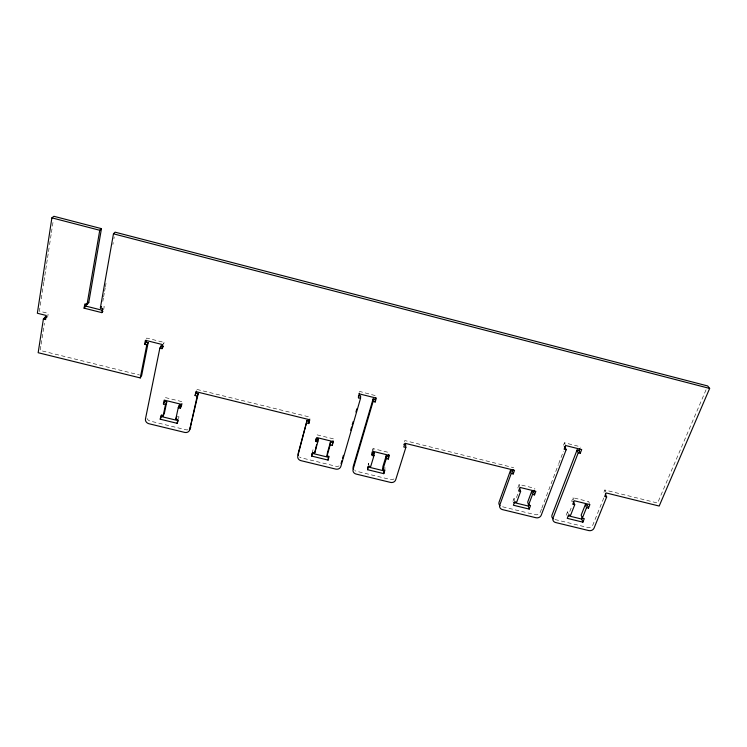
<?xml version="1.0" encoding="UTF-8"?>
<svg xmlns="http://www.w3.org/2000/svg" width="747" height="747" viewBox="0 0 747 747"><rect width="100%" height="100%" fill="white"/><g stroke="black" fill="none" stroke-linecap="round" stroke-linejoin="round"><path stroke-width="0.56" stroke-dasharray="3.73 2.8" d="M373.07 450.45L373.08 448.611L389.355 452.607M368.663 465.11L368.691 463.224L368.15 465.036M43.812 282.254L39.386 311.163L48.228 313.376L47.631 317.204M43.961 281.283L44.708 276.399M44.857 275.41L45.604 270.507M45.763 269.527L46.51 264.597M46.669 263.607L47.425 258.658M47.575 257.659L48.34 252.682M48.49 251.683L49.255 246.687M49.563 244.68L51.104 234.614M51.412 232.588L52.972 222.429M40.805 346.291L40.161 350.436L139.54 374.994M41.132 344.218L41.776 340.053M42.103 337.971L42.756 333.778M43.083 331.687L43.737 327.485M44.064 325.375L44.39 323.264M102.806 301.414L103.403 298.034M103.609 296.904L104.412 292.394M104.608 291.255L105.215 287.856M105.411 286.717L106.018 283.309M112.909 244.437L113.245 242.56M113.908 238.788L114.244 236.902M103.628 309.79L104.216 306.457L102.703 306.074M146.627 338.83L146.776 338.083L164.116 342.425L163.864 343.676M196.928 389.43L310.173 417.171L309.856 418.348M312.283 452.383L313.04 449.638M359.438 392.156L359.652 391.437L376.255 395.854M371.978 452.28L373.08 448.611M404.407 441.701L404.771 440.543L513.656 467.706M512.946 501.33L513.908 498.688L515.888 499.173L518.231 492.796M517.811 488.052L519.118 484.486L534.955 488.379M563.49 445.315L564.452 442.766L580.503 446.79L580.326 447.257M541.444 509.174L540.314 512.153A4.155 3.595 -12 0 1 535.085 514.683L501.751 506.578A4.155 3.632 -10 0 1 501.396 506.485M541.818 508.184L558.354 464.634M558.747 463.598L563.471 451.151M566.17 515.271L567.533 511.788L569.485 512.265L571.959 505.952M589.504 503.59L588.701 501.582L573.033 497.726L571.651 501.256L573.612 501.741M706.046 389.785L657.584 503.03L604.837 489.995L603.408 493.543L604.136 493.73M603.781 497.941L592.866 524.954A4.155 3.539 -14.6 0 1 587.6 527.457L554.591 519.436M178.3 418.656L179.056 416.91L176.955 416.406M163.276 343.919L164.116 342.425M165.442 397.6L182.343 401.755M317.111 434.857L333.554 438.9M604.837 489.995L605.705 491.965M564.452 442.766L565.18 444.596M573.033 497.726L573.771 499.724M567.533 511.788L568.252 513.824M519.118 484.486L519.66 486.437M513.908 498.688L514.431 500.686M384.873 467.174L384.91 469.079M187.805 429.786A4.305 3.828 18.4 0 1 185.798 429.74L150.231 421.093A4.333 3.828 21.2 0 1 146.916 418.152M393.977 478.948A4.174 3.726 -1.4 0 1 390.438 479.509L356.188 471.18A4.183 3.754 1.9 0 1 354.778 470.563M339.119 465.895A4.193 3.763 3.9 0 1 335.945 466.259L301.34 457.846A4.211 3.782 7.4 0 1 299.575 456.977"/><path stroke-width="1.12" d="M386.199 455.763L386.264 458.565L388.3 459.069L388.225 456.268L386.199 455.763L382.856 466.688L382.894 469.527L384.929 470.031L383.809 473.654L367.561 469.704L368.654 466.053L370.689 466.558L374.004 455.558L374.014 452.775L371.978 452.28M373.108 401.456L373.117 398.926L375.19 399.449L375.19 401.979L373.108 401.456L353.088 469.424A4.211 3.763 1.9 0 0 356.086 474.046L390.532 482.413A4.202 3.744 -1.3 0 0 395.695 479.798L405.826 447.49L405.649 444.745L403.744 444.278M374.004 455.558L371.959 455.063L371.969 453.205M367.561 469.704L367.589 467.799M306.69 423.054L308.772 423.568L309.155 420.935L307.082 420.421L297.801 455.978A4.239 3.8 7.4 0 0 300.92 460.647L335.72 469.097A4.221 3.782 3.9 0 0 340.847 466.455L360.54 398.319L360.624 395.807L358.933 395.378M360.54 398.319L358.448 397.796L358.541 395.284M332.508 442.597L330.454 442.093L330.202 444.829L332.256 445.333L333.031 440.749M328.082 460.087L328.353 457.285L312.031 453.298L311.667 456.081L328.082 460.087L329.128 456.417L327.074 455.913L327.345 453.13L330.454 442.093M317.811 441.794L318.138 439.077L316.084 438.573L315.748 441.281L317.811 441.794L314.739 452.906L312.685 452.402L311.667 456.081M314.739 452.906L316.616 444.605M102.937 311.256L101.844 312.638L84.084 308.166L84.794 304.029L87.016 304.589L88.762 302.554L101.461 228.638L53.905 216.294L51.888 217.853L37.35 313.245L46.249 315.467L45.614 319.576L43.391 319.016L38.162 352.715L140.259 377.926L141.641 375.517L148.158 342.63L145.992 342.089L144.619 344.33L146.795 344.871L148.158 342.63M45.053 319.025L45.38 316.905L46.622 317.223M84.084 308.166L85.84 306.111L86.288 303.534M87.016 304.589L99.753 230.272L101.461 228.638M101.844 312.638L102.572 308.511L100.359 307.951L113.46 233.82L115.085 232.168L707.68 385.956L709.65 388.431L659.181 506.046L606.144 492.945L604.697 496.512L606.667 496.998L594.08 528.064A4.174 3.558 -14.6 0 1 588.785 530.575L555.6 522.517A4.174 3.595 -13 0 1 553.032 518.073L578.243 452.747L577.076 449.974L579.084 450.478L580.251 453.252L578.243 452.747M144.619 344.33L145.413 340.305L162.855 344.666L162.034 348.681L159.858 348.139L145.469 418.918A4.361 3.847 21.1 0 0 148.924 423.726L184.696 432.41A4.323 3.847 18.3 0 0 189.729 429.684L198.244 393.566L196.125 393.043L195.079 395.536L197.208 396.059L198.244 393.566M145.992 342.089L146.337 340.333M140.259 377.926L146.795 344.871M160.68 348.139L161.137 345.88L163.163 346.384M160.222 419.198L161.455 416.583L178.244 420.673L177.095 423.306L160.222 419.198L161.016 415.397L163.126 415.92L164.349 413.324L166.749 401.933L164.639 401.419L163.406 403.959L165.535 404.472L166.749 401.933M163.406 403.959L164.209 400.121L181.222 404.286L180.391 408.114L178.272 407.601L175.806 419.011L177.917 419.525L177.095 423.306M161.455 416.583L161.856 414.697M163.126 415.92L165.535 404.472M178.673 408.45L179.411 405.042L181.521 405.556L181.932 403.651M195.079 395.536L195.938 391.671L309.8 419.786L308.772 423.568M196.125 393.043L196.554 391.12M189.729 429.684L197.208 396.059M307.082 420.421L298.249 453.196A4.211 3.782 7.4 0 0 298.37 455.362M309.155 420.935L309.538 419.525M315.748 441.281L316.775 437.555L333.311 441.617L332.256 445.333M317.223 442.392L318.138 439.077M327.074 455.913L330.202 444.829M358.952 393.837L359.092 393.361M358.448 397.796L359.559 393.93L376.329 398.132L375.19 401.979M341.043 463.616L341.939 460.525M342.537 458.453L343.433 455.343M350.698 430.188L351.622 427.004M352.229 424.875L353.154 421.682M355.936 412.036L356.87 408.814M373.117 398.926L353.21 466.586A4.183 3.754 1.9 0 0 353.639 469.424M375.19 399.449L375.685 397.777M371.959 455.063L373.07 451.375L389.439 455.39L388.3 459.069M373.024 456.062L374.014 452.775M382.894 469.527L386.264 458.565M388.225 456.268L388.795 454.437M510.434 470.601L511.209 473.467L513.217 473.962L512.433 471.096L510.434 470.601L499.08 502.105A4.155 3.632 -10 0 0 500.079 505.747M511.209 473.467L499.78 505.112A4.183 3.642 -10 0 0 502.46 509.603L535.982 517.746A4.174 3.614 -11.9 0 0 541.239 515.206L566.151 449.731L565.059 446.967L564.302 446.781M512.433 471.096L513.002 469.508M513.217 473.962L514.534 470.33L404.949 443.27L403.782 446.986L405.826 447.49M519.791 488.538L520.612 491.489L516.681 502.171L514.692 501.685L513.394 505.224L529.212 509.081L530.529 505.551L528.559 505.065L527.699 502.059L531.649 491.451L533.619 491.928L534.525 494.897L532.536 494.411L531.649 491.451M528.559 505.065L532.536 494.411M529.212 509.081L528.353 506.055L529.007 504.29M533.619 491.928L534.292 490.153M534.525 494.897L535.86 491.321L519.931 487.417L518.614 490.994L520.612 491.489M577.076 449.974L552.042 515.01A4.155 3.576 -13 0 0 553.256 518.838M579.084 450.478L579.793 448.639M580.251 453.252L581.689 449.554L565.544 445.511L564.134 449.227L566.151 449.731M573.612 501.741L574.723 504.748L570.577 515.318L568.616 514.832L567.234 518.343L582.893 522.153L584.285 518.661L582.333 518.185L581.175 515.122L585.349 504.617L587.301 505.103L588.496 508.119L586.535 507.643L585.349 504.617M582.893 522.153L581.736 519.072L582.427 517.335M582.333 518.185L586.535 507.643M588.496 508.119L589.906 504.589L574.144 500.723L572.753 504.262L574.723 504.748M180.391 408.114L181.138 406.415M175.806 419.011L176.572 417.274M178.272 407.601L179.411 405.042M162.034 348.681L163.304 346.421M159.858 348.139L161.137 345.88M100.359 307.951L101.461 306.578M43.391 319.016L45.38 316.905M367.599 466.856L383.762 470.797L383.809 473.654M513.749 502.488L528.353 506.055M568.392 515.813L581.736 519.072M85.84 306.111L102.386 310.285M87.651 302.274L88.762 302.554M51.888 217.853L99.753 230.272M113.46 233.82L709.65 388.431M605.369 494.028L606.667 496.998M190.793 427.023A4.305 3.828 18.4 0 1 189.336 429.151"/></g></svg>
